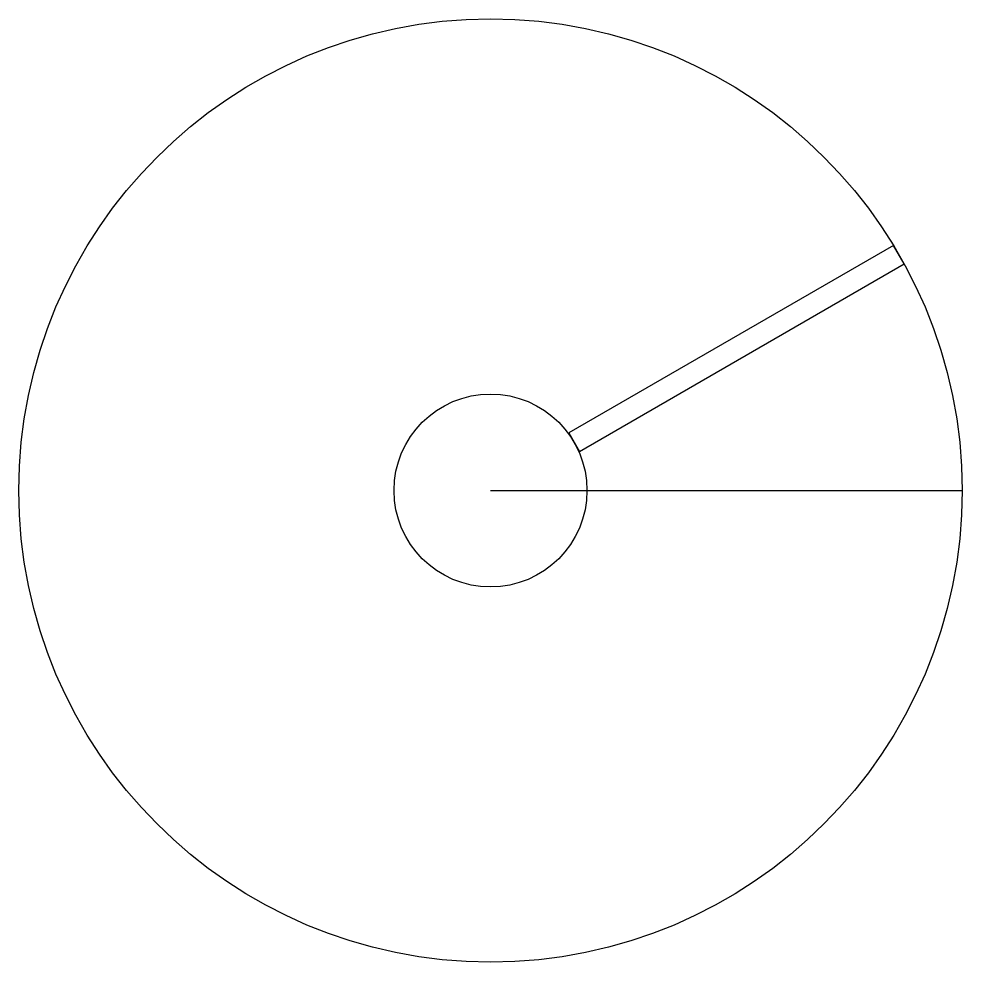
# Model space of a CAD drawing. Extents: x -44 to 44, y -44 to 44.
import ezdxf

# ---------------------------------------------------------------- set-up
doc = ezdxf.new("R2010")
doc.units = 0

msp = doc.modelspace()

# ---------------------------------------------------------------- linework, layer by layer
at = {"layer": 'CONSTR'}
msp.add_line((0, 0), (44, 0), dxfattribs=at)
at = {"layer": 'ID'}
msp.add_circle((0, 0), 9, dxfattribs=at)
at = {"layer": 'OD'}
msp.add_circle((0, 0), 44, dxfattribs=at)
at = {"layer": 'VANE'}
msp.add_lwpolyline([(8.294229, 3.633975), (38.605118, 21.133975), (37.605118, 22.866025), (7.294229, 5.366025)], close=True, dxfattribs=at)

doc.saveas('drawing.dxf')
